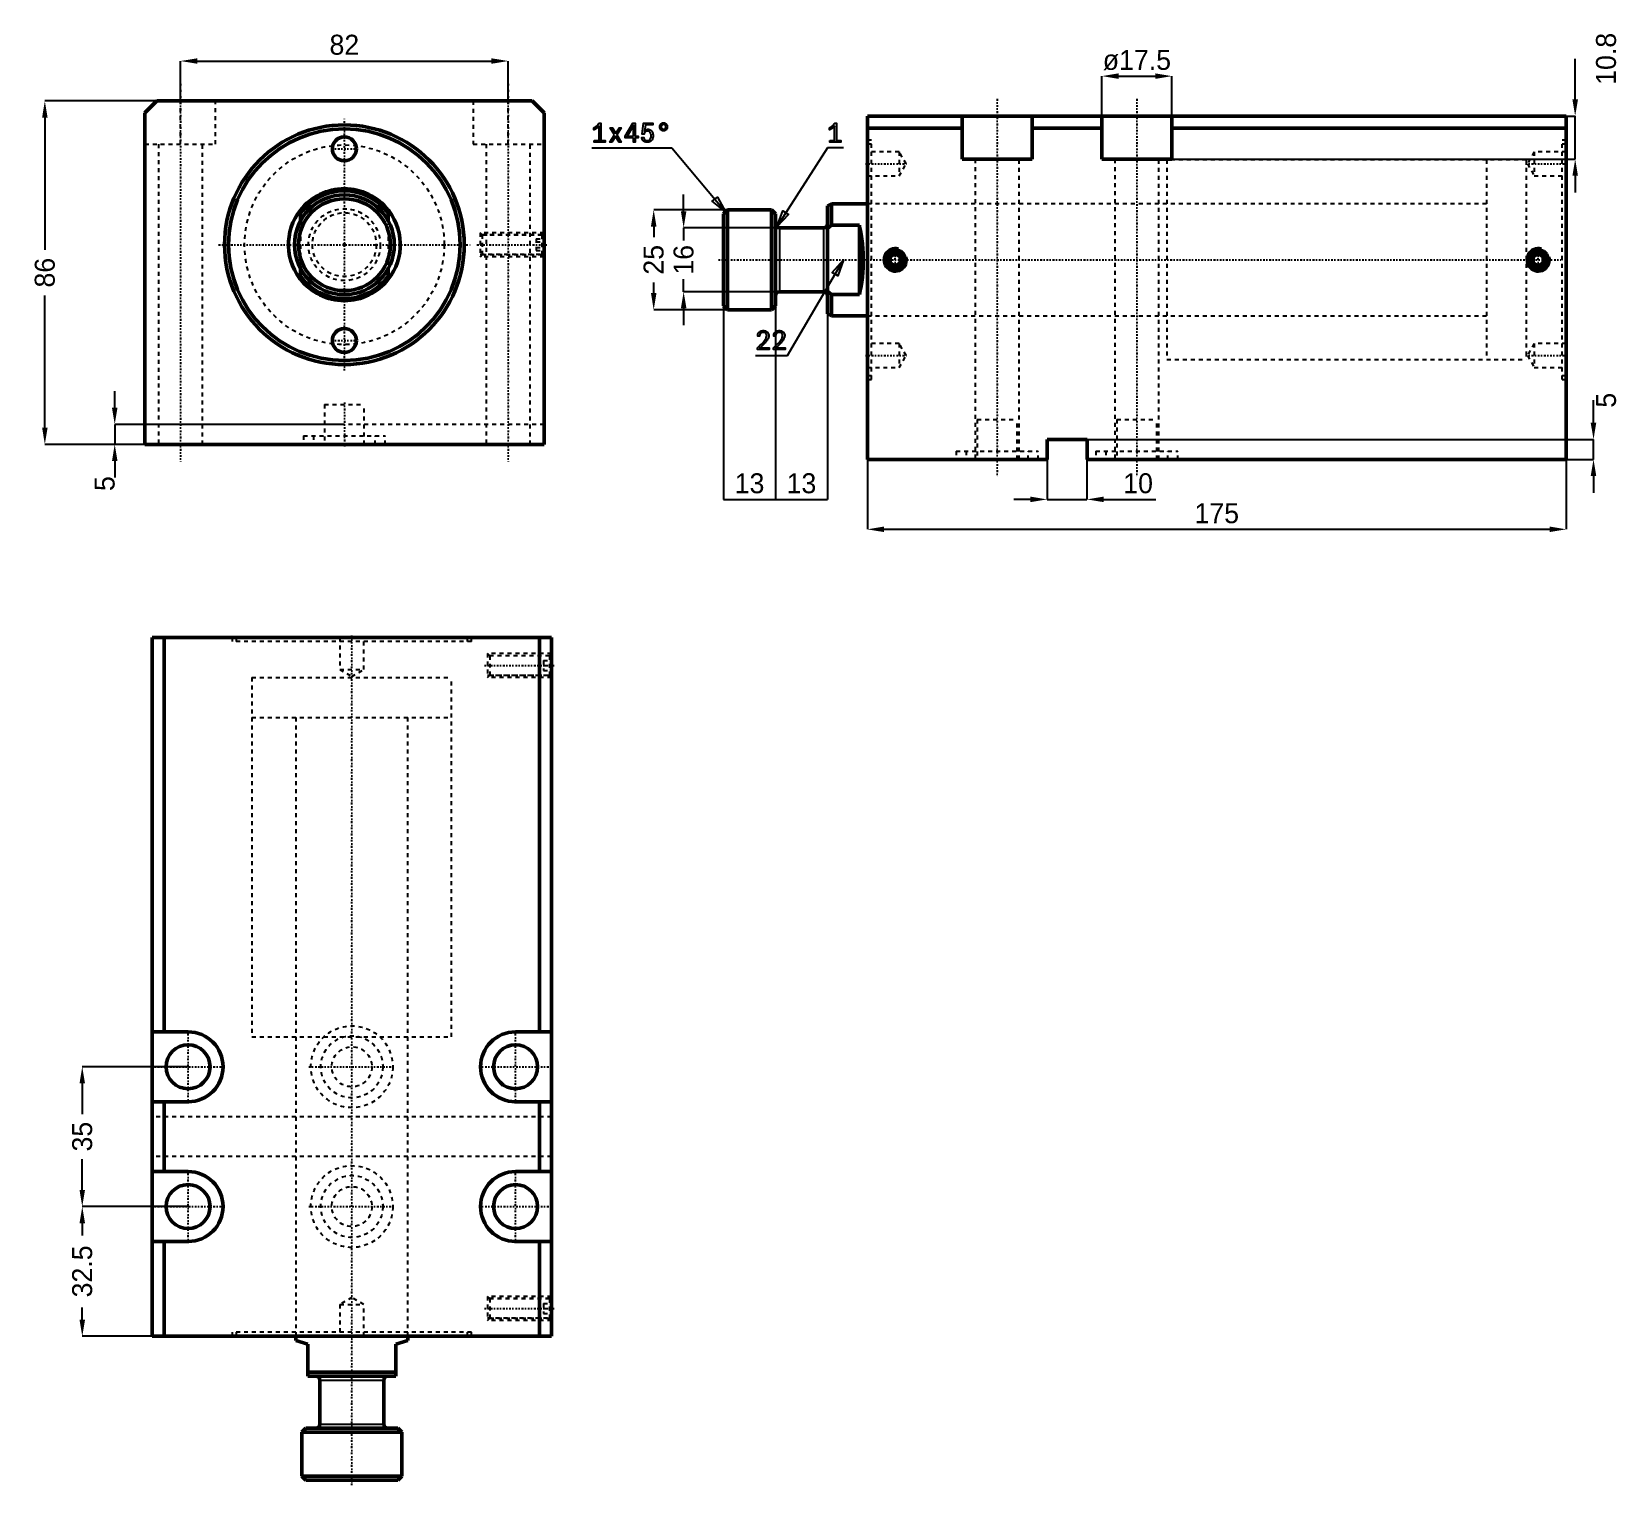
# Model space of a CAD drawing. Header units: millimetres. Extents: x -78 to 319, y -311 to 53.
import ezdxf

# ---------------------------------------------------------------- set-up
doc = ezdxf.new("R2010")
doc.units = ezdxf.units.MM
doc.linetypes.add('Center', pattern=[1.5, 0.45, -0.5, 0.05, -0.5])
doc.linetypes.add('Dashed', pattern=[2, 1, -1])
for name, color, linetype, lineweight in [('2d ConnectionPoints', 7, 'Continuous', 50), ('AM_0', 7, 'Continuous', 50), ('AM_4', 3, 'Continuous', 25), ('AM_5', 3, 'Continuous', 25), ('AM_7', 7, 'Center', 25), ('AM_9', 6, 'Dashed', 25)]:
    doc.layers.add(name, color=color, linetype=linetype, lineweight=lineweight)
doc.dimstyles.new('ISO-25', dxfattribs={"dimtxt": 2.5, "dimasz": 2.5, "dimexe": 1.25, "dimexo": 0.625, "dimtad": 1, "dimtxsty": 'Standard', "dimcen": 2.5, "dimadec": 0, "dimazin": 0, "dimtfac": 1, "dimtmove": 0, "dimatfit": 3, "dimfxl": 0, "dimarcsym": 0})

# ---------------------------------------------------------------- blocks, each defined once
blk = doc.blocks.new('1_JECX_MF_TLA_50_80_0_rod__0_in_JECX_MF_160_TLA_50_80_0__0')
at = {"layer": 'AM_0'}
for p, q in [((-11, 5.94), (-11, 8.66)), ((11, 8.66), (11, 5.94)), ((-11, -8.66), (-11, -5.94)), ((11, -5.94), (11, -8.66))]:
    blk.add_line(p, q, dxfattribs=at)
for points in [[(-11, 8.66), (-11.71, 7.67), (-12.34, 6.62), (-12.87, 5.52), (-13.3, 4.38), (-13.63, 3.2), (-13.86, 2), (-13.98, 0.78), (-13.99, -0.44), (-13.9, -1.65), (-13.7, -2.86), (-13.4, -4.04), (-13, -5.2), (-12.5, -6.31), (-11.9, -7.37), (-11.21, -8.38), (-11, -8.66)], [(11, -8.66), (11.71, -7.67), (12.34, -6.62), (12.87, -5.52), (13.3, -4.38), (13.63, -3.2), (13.86, -2), (13.98, -0.78), (13.99, 0.44), (13.9, 1.65), (13.7, 2.86), (13.4, 4.04), (13, 5.2), (12.5, 6.31), (11.9, 7.37), (11.21, 8.38), (11, 8.66)]]:
    blk.add_lwpolyline(points, dxfattribs=at)
for radius in [12.5, 11.5]:
    blk.add_circle((0, 0), radius, dxfattribs=at)
for radius, start, end in [(14, 38.2132, 141.7868), (13.5, 35.4309, 144.5691), (13.5, 215.4309, 324.5691), (14, 218.2132, 321.7868)]:
    blk.add_arc((0, 0), radius, start, end, dxfattribs=at)
at = {"layer": 'AM_9'}
for p, q in [((-11, 5.94), (-11, -5.94)), ((11, 5.94), (11, -5.94))]:
    blk.add_line(p, q, dxfattribs=at)
for radius in [9, 8]:
    blk.add_circle((0, 0), radius, dxfattribs=at)
blk = doc.blocks.new('2_JECX_MF_EXLA_50_80_0_body__0_in_JECX_MF_160_TLA_50_80_0__0')
at = {"layer": 'AM_0'}
for p, q in [((-47, 36), (-50, 33)), ((47, 36), (-47, 36)), ((50, 33), (47, 36)), ((-50, 33), (-50, -50)), ((50, -50), (50, 33)), ((-50, -50), (50, -50))]:
    blk.add_line(p, q, dxfattribs=at)
for centre, radius in [((0, 0), 30), ((0, 0), 29), ((0, 24), 3), ((0, -24), 3)]:
    blk.add_circle(centre, radius, dxfattribs=at)
at = {"layer": 'AM_5', "linetype": 'Dashed'}
for p, q in [((50, 3), (34, 3)), ((50, -3), (34, -3))]:
    blk.add_line(p, q, dxfattribs=at)
at = {"layer": 'AM_7'}
for p, q in [((-41, 40.3), (-41, -54.3)), ((41, 40.3), (41, -54.3)), ((0, -31.5), (0, 31.5)), ((-3.15, 24), (3.15, 24)), ((-31.5, 0), (31.5, 0)), ((33.2, 0), (50.8, 0)), ((-3.15, -24), (3.15, -24)), ((0, -39.5), (0, -50.5))]:
    blk.add_line(p, q, dxfattribs=at)
at = {"layer": 'AM_9'}
for p, q in [((-41, 25.2), (-41, 36)), ((-32.25, 25.2), (-32.25, 36)), ((32.25, 36), (32.25, 25.2)), ((41, 25.2), (41, 36)), ((-50, 25.2), (-32.25, 25.2)), ((-46.5, 25.2), (-46.5, -50)), ((-35.5, -50), (-35.5, 25.2)), ((32.25, 25.2), (50, 25.2)), ((35.5, 25.2), (35.5, -50)), ((46.5, -50), (46.5, 25.2)), ((34.54, 2.46), (34, 3)), ((34, 3), (34, -3)), ((49.5, 2.4), (34, 2.4)), ((49.46, 2.46), (34.54, 2.46)), ((34.54, 2.46), (34.54, -2.46)), ((48, 1.44), (50, 1.44)), ((48, 1.44), (48, -1.44)), ((48, 0.72), (50, 0.72)), ((50, 3), (49.46, 2.46)), ((49.46, 2.46), (49.46, -2.46)), ((50, 1.9), (49.5, 2.4)), ((49.5, 2.4), (49.5, -2.4)), ((34, -2.4), (49.5, -2.4)), ((34, -3), (34.54, -2.46)), ((34.54, -2.46), (49.46, -2.46)), ((48, -0.72), (50, -0.72)), ((48, -1.44), (50, -1.44)), ((49.46, -2.46), (50, -3)), ((49.5, -2.4), (50, -1.9)), ((-5, -40), (5, -40)), ((-5, -40), (-5, -50)), ((5, -50), (5, -40)), ((50, -45), (-50, -45)), ((-10.25, -47.9), (10.25, -47.9)), ((-10.25, -47.9), (-10.25, -50)), ((-7.75, -47.9), (-7.75, -50)), ((7.75, -50), (7.75, -47.9)), ((10.25, -50), (10.25, -47.9))]:
    blk.add_line(p, q, dxfattribs=at)
blk.add_circle((0, 0), 25, dxfattribs=at)
blk = doc.blocks.new('*D3')
at = {"layer": 'AM_5', "color": 0, "lineweight": -2}
for p, q in [((-41, 36), (-41, 46)), ((-36.83, 46), (36.83, 46)), ((41, 36), (41, 46))]:
    blk.add_line(p, q, dxfattribs=at)
at = {"layer": 'AM_5', "color": 0}
for points in [[(-36.83, 46.69), (-36.83, 45.31), (-41, 46)], [(36.83, 45.31), (36.83, 46.69), (41, 46)]]:
    blk.add_solid(points, dxfattribs=at)
at = {"layer": 'Defpoints', "color": 0}
for p in [(41, 46), (-41, 36), (41, 36)]:
    blk.add_point(p, dxfattribs=at)
at = {"layer": 'AM_5', "color": 0, "insert": (0, 50.05), "char_height": 5, "attachment_point": 5}
blk.add_mtext('82', dxfattribs=at)
blk = doc.blocks.new('*D4')
at = {"layer": 'AM_5', "color": 0, "lineweight": -2}
for p, q in [((-47, 36), (-75, 36)), ((-75, 31.83), (-75, -1.28)), ((-75, -45.83), (-75, -12.72)), ((-50, -50), (-75, -50))]:
    blk.add_line(p, q, dxfattribs=at)
at = {"layer": 'AM_5', "color": 0}
for points in [[(-74.31, 31.83), (-75.69, 31.83), (-75, 36)], [(-75.69, -45.83), (-74.31, -45.83), (-75, -50)]]:
    blk.add_solid(points, dxfattribs=at)
at = {"layer": 'Defpoints', "color": 0}
for p in [(-47, 36), (-75, -50), (-50, -50)]:
    blk.add_point(p, dxfattribs=at)
at = {"layer": 'AM_5', "color": 0, "insert": (-75, -7), "char_height": 5, "attachment_point": 5, "rotation": 90}
blk.add_mtext('86', dxfattribs=at)
blk = doc.blocks.new('*D5')
at = {"layer": 'AM_5', "color": 0, "lineweight": -2}
for p, q in [((-57.5, -40.83), (-57.5, -36.67)), ((0, -45), (-57.5, -45)), ((-57.5, -45), (-57.5, -50)), ((-50, -50), (-57.5, -50)), ((-57.5, -54.17), (-57.5, -58.33))]:
    blk.add_line(p, q, dxfattribs=at)
at = {"layer": 'AM_5', "color": 0}
for points in [[(-58.19, -40.83), (-56.81, -40.83), (-57.5, -45)], [(-56.81, -54.17), (-58.19, -54.17), (-57.5, -50)]]:
    blk.add_solid(points, dxfattribs=at)
at = {"layer": 'Defpoints', "color": 0}
for p in [(0, -45), (-57.5, -50), (-50, -50)]:
    blk.add_point(p, dxfattribs=at)
at = {"layer": 'AM_5', "color": 0, "insert": (-60, -59.83), "char_height": 5, "attachment_point": 5, "rotation": 90}
blk.add_mtext('5', dxfattribs=at)
blk = doc.blocks.new('1_JECX_MF_TLA_50_80_0_rod__0_in_JECX_MF_160_TLA_50_80_0__4')
at = {"layer": 'AM_0'}
for p, q in [((-14, 0), (-14, -1.03)), ((14, -1.03), (14, 0)), ((-11, -2), (-14, -1.03)), ((-11, -10), (-11, -2)), ((14, -1.03), (11, -2)), ((11, -2), (11, -10)), ((-11, -9), (11, -9)), ((-11, -10), (11, -10)), ((-8, -11), (-8, -22)), ((8, -22), (8, -11)), ((-11.5, -23), (-12.5, -24)), ((-11.5, -23), (11.5, -23)), ((12.5, -24), (11.5, -23)), ((-12.5, -24), (-12.5, -35)), ((-12.5, -24), (12.5, -24)), ((12.5, -35), (12.5, -24)), ((-12.5, -35), (12.5, -35)), ((-12.5, -35), (-11.5, -36)), ((11.5, -36), (12.5, -35)), ((-11.5, -36), (11.5, -36))]:
    blk.add_line(p, q, dxfattribs=at)
for centre, start, end in [((-9, -11), 0, 90), ((9, -11), 90, 180), ((-9, -22), 270, 360), ((9, -22), 180, 270)]:
    blk.add_arc(centre, 1, start, end, dxfattribs=at)
at = {"layer": 'AM_4'}
for p, q in [((-8, -11), (8, -11)), ((-8, -22), (8, -22))]:
    blk.add_line(p, q, dxfattribs=at)
at = {"layer": 'AM_7'}
blk.add_line((0, -37.3), (0, 175.49), dxfattribs=at)
at = {"layer": 'AM_9'}
for p, q in [((-25, 165), (25, 165)), ((-25, 165), (-25, 155)), ((25, 155), (25, 165)), ((-25, 155), (25, 155)), ((-14, 155), (-14, 0)), ((14, 0), (14, 155))]:
    blk.add_line(p, q, dxfattribs=at)
blk = doc.blocks.new('2_JECX_MF_EXLA_50_80_0_body__0_in_JECX_MF_160_TLA_50_80_0__4')
at = {"layer": 'AM_0'}
for p, q in [((50, 175), (-50, 175)), ((-50, 175), (-50, 0)), ((-47, 175), (-47, 76.25)), ((47, 175), (47, 76.25)), ((50, 175), (50, 0)), ((-41, 76.25), (-50, 76.25)), ((50, 76.25), (41, 76.25)), ((-50, 58.75), (-41, 58.75)), ((-47, 58.75), (-47, 41.25)), ((41, 58.75), (50, 58.75)), ((47, 58.75), (47, 41.25)), ((-41, 41.25), (-50, 41.25)), ((50, 41.25), (41, 41.25)), ((-50, 23.75), (-41, 23.75)), ((-47, 23.75), (-47, 0)), ((41, 23.75), (50, 23.75)), ((47, 23.75), (47, 0)), ((50, 0), (-50, 0))]:
    blk.add_line(p, q, dxfattribs=at)
for centre in [(-41, 67.5), (41, 67.5), (-41, 32.5), (41, 32.5)]:
    blk.add_circle(centre, 5.5, dxfattribs=at)
for centre, start, end in [((-41, 67.5), 270, 90), ((41, 67.5), 90, 270), ((-41, 32.5), 270, 90), ((41, 32.5), 90, 270)]:
    blk.add_arc(centre, 8.75, start, end, dxfattribs=at)
at = {"layer": 'AM_5', "linetype": 'Dashed'}
for p, q in [((50, 171), (34, 171)), ((50, 165), (34, 165)), ((50, 10), (34, 10)), ((50, 4), (34, 4))]:
    blk.add_line(p, q, dxfattribs=at)
at = {"layer": 'AM_7'}
for p, q in [((33.2, 168), (50.8, 168)), ((-41, 58.3125), (-41, 76.6875)), ((41, 58.3125), (41, 76.6875)), ((-50.1875, 67.5), (-31.8125, 67.5)), ((-10.7625, 67.5), (10.7625, 67.5)), ((31.8125, 67.5), (50.1875, 67.5)), ((-41, 23.3125), (-41, 41.6875)), ((41, 23.3125), (41, 41.6875)), ((-50.1875, 32.5), (-31.8125, 32.5)), ((-10.7625, 32.5), (10.7625, 32.5)), ((31.8125, 32.5), (50.1875, 32.5)), ((33.2, 7), (50.8, 7))]:
    blk.add_line(p, q, dxfattribs=at)
at = {"layer": 'AM_9'}
for p, q in [((-30, 175), (-30, 174)), ((-29, 175), (-29, 174)), ((-3, 175), (-3, 167)), ((3, 167), (3, 175)), ((29, 174), (29, 175)), ((30, 174), (30, 175)), ((30, 174), (-30, 174)), ((34, 171), (34, 165)), ((34.5415, 170.4585), (34, 171)), ((50, 171), (49.4585, 170.4585)), ((-3, 167), (0, 165.2679)), ((-3, 167), (3, 167)), ((0, 165.2679), (3, 167)), ((49.5, 170.4), (34, 170.4)), ((49.4585, 170.4585), (34.5415, 170.4585)), ((34.5415, 170.4585), (34.5415, 165.5415)), ((48, 169.25), (50, 169.25)), ((48, 169.25), (48, 166.75)), ((48, 168), (50, 168)), ((49.4585, 170.4585), (49.4585, 165.5415)), ((49.5, 170.4), (49.5, 165.6)), ((50, 169.9), (49.5, 170.4)), ((-25, 165), (25, 165)), ((-25, 165), (-25, 75)), ((25, 75), (25, 165)), ((34, 165.6), (49.5, 165.6)), ((34, 165), (34.5415, 165.5415)), ((34.5415, 165.5415), (49.4585, 165.5415)), ((48, 166.75), (50, 166.75)), ((49.4585, 165.5415), (50, 165)), ((49.5, 165.6), (50, 166.1)), ((-25, 75), (25, 75)), ((-14, 75), (-14, 0)), ((14, 0), (14, 75)), ((50, 55), (-50, 55)), ((50, 45), (-50, 45)), ((0, 9.7321), (-3, 8)), ((-3, 8), (-3, 0)), ((-3, 8), (3, 8)), ((3, 8), (0, 9.7321)), ((3, 0), (3, 8)), ((34, 10), (34, 4)), ((34.5415, 9.4585), (34, 10)), ((49.5, 9.4), (34, 9.4)), ((49.4585, 9.4585), (34.5415, 9.4585)), ((34.5415, 9.4585), (34.5415, 4.5415)), ((48, 8.25), (50, 8.25)), ((48, 8.25), (48, 5.75)), ((50, 10), (49.4585, 9.4585)), ((49.4585, 9.4585), (49.4585, 4.5415)), ((50, 8.9), (49.5, 9.4)), ((49.5, 9.4), (49.5, 4.6)), ((34, 4.6), (49.5, 4.6)), ((34, 4), (34.5415, 4.5415)), ((34.5415, 4.5415), (49.4585, 4.5415)), ((48, 7), (50, 7)), ((48, 5.75), (50, 5.75)), ((49.4585, 4.5415), (50, 4)), ((49.5, 4.6), (50, 5.1)), ((30, 1), (-30, 1)), ((-30, 1), (-30, 0)), ((-29, 1), (-29, 0)), ((29, 0), (29, 1)), ((30, 0), (30, 1))]:
    blk.add_line(p, q, dxfattribs=at)
for centre, radius in [((0, 67.5), 10.25), ((0, 67.5), 7.75), ((0, 67.5), 5), ((0, 32.5), 10.25), ((0, 32.5), 7.75), ((0, 32.5), 5)]:
    blk.add_circle(centre, radius, dxfattribs=at)
blk = doc.blocks.new('*D11')
at = {"layer": 'AM_5', "color": 0, "lineweight": -2}
for p, q in [((-39.13, -205.88), (-65.63, -205.88)), ((-65.63, -210.05), (-65.63, -217.72)), ((-65.63, -236.72), (-65.63, -229.05)), ((-39.13, -240.88), (-65.63, -240.88))]:
    blk.add_line(p, q, dxfattribs=at)
at = {"layer": 'AM_5', "color": 0}
for points in [[(-66.32, -210.05), (-64.94, -210.05), (-65.63, -205.88)], [(-66.32, -236.72), (-64.94, -236.72), (-65.63, -240.88)]]:
    blk.add_solid(points, dxfattribs=at)
at = {"layer": 'Defpoints', "color": 0}
for p in [(-65.63, -205.88), (-39.13, -205.88), (-39.13, -240.88)]:
    blk.add_point(p, dxfattribs=at)
at = {"layer": 'AM_5', "color": 0, "insert": (-65.63, -223.38), "char_height": 5, "attachment_point": 5, "rotation": 90}
blk.add_mtext('35', dxfattribs=at)
blk = doc.blocks.new('*D12')
at = {"layer": 'AM_5', "color": 0, "lineweight": -2}
for p, q in [((-39.13, -240.88), (-65.63, -240.88)), ((-65.63, -245.05), (-65.63, -248.13)), ((-65.63, -269.22), (-65.63, -266.13)), ((-48.13, -273.38), (-65.63, -273.38))]:
    blk.add_line(p, q, dxfattribs=at)
at = {"layer": 'AM_5', "color": 0}
for points in [[(-66.32, -245.05), (-64.94, -245.05), (-65.63, -240.88)], [(-66.32, -269.22), (-64.94, -269.22), (-65.63, -273.38)]]:
    blk.add_solid(points, dxfattribs=at)
at = {"layer": 'Defpoints', "color": 0}
for p in [(-39.13, -240.88), (-65.63, -273.38), (-48.13, -273.38)]:
    blk.add_point(p, dxfattribs=at)
at = {"layer": 'AM_5', "color": 0, "insert": (-65.63, -257.13), "char_height": 5, "attachment_point": 5, "rotation": 90}
blk.add_mtext('32.5', dxfattribs=at)
blk = doc.blocks.new('1_JECX_MF_TLA_50_80_0_rod__0_in_JECX_MF_160_TLA_50_80_0__2')
at = {"layer": 'AM_0'}
for p, q in [((-35, 12.5), (-36, 11.5)), ((-24, 12.5), (-35, 12.5)), ((-35, 12.5), (-35, -12.5)), ((-23, 11.5), (-24, 12.5)), ((-24, 12.5), (-24, -12.5)), ((-9, 14), (-10, 13.5)), ((-10, 13.5), (-10, -13.5)), ((0, 14), (-9, 14)), ((-9, 14), (-9, 8.66)), ((-36, 11.5), (-36, -11.5)), ((-23, 11.5), (-23, -11.5)), ((-11, 8), (-22, 8)), ((-9, 8.66), (-10, 7.83)), ((-2, 8.66), (-9, 8.66)), ((-2, 8.66), (-2, -8.66)), ((-36, -11.5), (-35, -12.5)), ((-24, -12.5), (-23, -11.5)), ((-22, -8), (-11, -8)), ((-9, -8.66), (-2, -8.66)), ((-9, -8.66), (-9, -14)), ((-35, -12.5), (-24, -12.5)), ((-10, -13.5), (-9, -14)), ((-9, -14), (0, -14))]:
    blk.add_line(p, q, dxfattribs=at)
for points in [[(-2, -8.66), (-1.77, -7.67), (-1.57, -6.62), (-1.39, -5.52), (-1.25, -4.38), (-1.15, -3.2), (-1.07, -2), (-1.03, -0.78), (-1.03, 0.44), (-1.06, 1.65), (-1.12, 2.86), (-1.22, 4.04), (-1.35, 5.2), (-1.51, 6.31), (-1.71, 7.37), (-1.93, 8.38), (-2, 8.66)], [(-10, -7.83), (-9.96, -7.86), (-9, -8.66)]]:
    blk.add_lwpolyline(points, dxfattribs=at)
for centre, start, end in [((-22, 9), 180, 270), ((-11, 9), 270, 0), ((-22, -9), 90, 180), ((-11, -9), 360, 90)]:
    blk.add_arc(centre, 1, start, end, dxfattribs=at)
at = {"layer": 'AM_4'}
for p, q in [((-22, 8), (-22, -8)), ((-11, 8), (-11, -8))]:
    blk.add_line(p, q, dxfattribs=at)
at = {"layer": 'AM_7'}
blk.add_line((-37.3, 0), (173.75, 0), dxfattribs=at)
at = {"layer": 'AM_9'}
for p, q in [((165, 25), (155, 25)), ((155, 25), (155, -25)), ((165, 25), (165, -25)), ((155, 14), (0, 14)), ((0, -14), (155, -14)), ((155, -25), (165, -25))]:
    blk.add_line(p, q, dxfattribs=at)
blk = doc.blocks.new('2_JECX_MF_EXLA_50_80_0_body__0_in_JECX_MF_160_TLA_50_80_0__2')
at = {"layer": 'AM_0'}
for p, q in [((0, -50), (0, 36)), ((175, 36), (0, 36)), ((23.75, 36), (23.75, 25.2)), ((41.25, 25.2), (41.25, 36)), ((58.75, 36), (58.75, 25.2)), ((76.25, 25.2), (76.25, 36)), ((175, -50), (175, 36)), ((23.75, 33), (0, 33)), ((58.75, 33), (41.25, 33)), ((175, 33), (76.25, 33)), ((23.75, 25.2), (41.25, 25.2)), ((58.75, 25.2), (76.25, 25.2)), ((7, 1.44), (5.75, 0.72)), ((5.75, 0.72), (5.75, -0.72)), ((8.25, 0.72), (7, 1.44)), ((8.25, -0.72), (8.25, 0.72)), ((168, 1.44), (166.75, 0.72)), ((166.75, 0.72), (166.75, -0.72)), ((169.25, 0.72), (168, 1.44)), ((169.25, -0.72), (169.25, 0.72)), ((5.75, -0.72), (7, -1.44)), ((7, -1.44), (8.25, -0.72)), ((166.75, -0.72), (168, -1.44)), ((168, -1.44), (169.25, -0.72)), ((45, -45), (45, -50)), ((55, -45), (45, -45)), ((55, -50), (55, -45)), ((45, -50), (0, -50)), ((175, -50), (55, -50))]:
    blk.add_line(p, q, dxfattribs=at)
for centre, radius in [((7, 0), 2.46), ((7, 0), 2.4), ((7, 0), 1.9), ((168, 0), 2.46), ((168, 0), 2.4), ((168, 0), 1.9)]:
    blk.add_circle(centre, radius, dxfattribs=at)
at = {"layer": 'AM_5'}
for centre in [(7, 0), (168, 0)]:
    blk.add_arc(centre, 3, 75, 15, dxfattribs=at)
at = {"layer": 'AM_7'}
for p, q in [((32.5, 40.3), (32.5, -54.3)), ((67.5, 40.3), (67.5, -54.3)), ((-0.49, 24), (10.22, 24)), ((164.78, 24), (175.49, 24)), ((7, -3.15), (7, 3.15)), ((168, -3.15), (168, 3.15)), ((175.05, 0), (173.95, 0)), ((-0.49, -24), (10.22, -24)), ((164.78, -24), (175.49, -24))]:
    blk.add_line(p, q, dxfattribs=at)
at = {"layer": 'AM_9'}
for p, q in [((1, 30), (0, 30)), ((1, 29), (0, 29)), ((1, -30), (1, 30)), ((174, -30), (174, 30)), ((175, 30), (174, 30)), ((175, 29), (174, 29)), ((8, 27), (0, 27)), ((9.73, 24), (8, 27)), ((8, 27), (8, 21)), ((8, 21), (9.73, 24)), ((27, 25.2), (27, -50)), ((38, -50), (38, 25.2)), ((62, 25.2), (62, -50)), ((73, -50), (73, 25.2)), ((165, 25), (75, 25)), ((75, 25), (75, -25)), ((165, 25), (165, -25)), ((167, 27), (165.27, 24)), ((165.27, 24), (167, 21)), ((175, 27), (167, 27)), ((167, 27), (167, 21)), ((0, 21), (8, 21)), ((167, 21), (175, 21)), ((75, 14), (0, 14)), ((0, -14), (75, -14)), ((8, -21), (0, -21)), ((9.73, -24), (8, -21)), ((8, -21), (8, -27)), ((167, -21), (165.27, -24)), ((175, -21), (167, -21)), ((167, -21), (167, -27)), ((0, -27), (8, -27)), ((8, -27), (9.73, -24)), ((75, -25), (165, -25)), ((165.27, -24), (167, -27)), ((167, -27), (175, -27)), ((0, -29), (1, -29)), ((0, -30), (1, -30)), ((174, -29), (175, -29)), ((174, -30), (175, -30)), ((27.5, -40), (37.5, -40)), ((27.5, -40), (27.5, -50)), ((37.5, -50), (37.5, -40)), ((62.5, -40), (72.5, -40)), ((62.5, -40), (62.5, -50)), ((72.5, -50), (72.5, -40)), ((22.25, -47.9), (42.75, -47.9)), ((22.25, -47.9), (22.25, -50)), ((24.75, -47.9), (24.75, -50)), ((40.25, -50), (40.25, -47.9)), ((42.75, -50), (42.75, -47.9)), ((57.25, -47.9), (77.75, -47.9)), ((57.25, -47.9), (57.25, -50)), ((59.75, -47.9), (59.75, -50)), ((75.25, -50), (75.25, -47.9)), ((77.75, -50), (77.75, -47.9))]:
    blk.add_line(p, q, dxfattribs=at)
blk = doc.blocks.new('*D25')
at = {"layer": 'AM_5', "color": 0, "lineweight": -2}
for p, q in [((189.71, 32.22), (189.71, 42.22)), ((193.88, 42.22), (203.05, 42.22)), ((207.21, 32.22), (207.21, 42.22))]:
    blk.add_line(p, q, dxfattribs=at)
at = {"layer": 'AM_5', "color": 0}
for points in [[(193.88, 42.91), (193.88, 41.53), (189.71, 42.22)], [(203.05, 42.91), (203.05, 41.53), (207.21, 42.22)]]:
    blk.add_solid(points, dxfattribs=at)
at = {"layer": 'Defpoints', "color": 0}
for p in [(207.21, 42.22), (189.71, 32.22), (207.21, 32.22)]:
    blk.add_point(p, dxfattribs=at)
at = {"layer": 'AM_5', "color": 0, "insert": (198.46, 46.22), "char_height": 5, "attachment_point": 5}
blk.add_mtext('ø17.5', dxfattribs=at)
blk = doc.blocks.new('*D26')
at = {"layer": 'AM_5', "color": 0, "lineweight": -2}
for p, q in [((308.21, 36.39), (308.21, 46.55)), ((207.21, 32.22), (308.21, 32.22)), ((308.21, 21.42), (308.21, 32.22)), ((207.21, 21.42), (308.21, 21.42)), ((308.21, 17.25), (308.21, 13.09))]:
    blk.add_line(p, q, dxfattribs=at)
at = {"layer": 'AM_5', "color": 0}
for points in [[(307.52, 36.39), (308.91, 36.39), (308.21, 32.22)], [(307.52, 17.25), (308.91, 17.25), (308.21, 21.42)]]:
    blk.add_solid(points, dxfattribs=at)
at = {"layer": 'Defpoints', "color": 0}
for p in [(207.21, 32.22), (308.21, 32.22), (207.21, 21.42)]:
    blk.add_point(p, dxfattribs=at)
at = {"layer": 'AM_5', "color": 0, "insert": (315.96, 46.55), "char_height": 5, "attachment_point": 5, "rotation": 90}
blk.add_mtext('10.8', dxfattribs=at)
blk = doc.blocks.new('*D27')
at = {"layer": 'AM_5', "color": 0, "lineweight": -2}
for p, q in [((130.96, -53.78), (130.96, -71.28)), ((305.96, -53.78), (305.96, -71.28)), ((135.13, -71.28), (301.8, -71.28))]:
    blk.add_line(p, q, dxfattribs=at)
at = {"layer": 'AM_5', "color": 0}
for points in [[(135.13, -70.59), (135.13, -71.97), (130.96, -71.28)], [(301.8, -70.59), (301.8, -71.97), (305.96, -71.28)]]:
    blk.add_solid(points, dxfattribs=at)
at = {"layer": 'Defpoints', "color": 0}
for p in [(130.96, -53.78), (305.96, -53.78), (305.96, -71.28)]:
    blk.add_point(p, dxfattribs=at)
at = {"layer": 'AM_5', "color": 0, "insert": (218.46, -67.28), "char_height": 5, "attachment_point": 5}
blk.add_mtext('175', dxfattribs=at)
blk = doc.blocks.new('*D28')
at = {"layer": 'AM_5', "color": 0, "lineweight": -2}
for p, q in [((107.96, -15.28), (107.96, -63.78)), ((120.96, -12.78), (120.96, -63.78)), ((107.96, -63.78), (120.96, -63.78))]:
    blk.add_line(p, q, dxfattribs=at)
at = {"layer": 'Defpoints', "color": 0}
for p in [(107.96, -15.28), (120.96, -12.78), (120.96, -63.78)]:
    blk.add_point(p, dxfattribs=at)
at = {"layer": 'AM_5', "color": 0, "insert": (114.46, -59.78), "char_height": 5, "attachment_point": 5}
blk.add_mtext('13', dxfattribs=at)
blk = doc.blocks.new('*D29')
at = {"layer": 'AM_5', "color": 0, "lineweight": -2}
for p, q in [((94.96, -15.28), (94.96, -63.78)), ((107.96, -15.28), (107.96, -63.78)), ((94.96, -63.78), (107.96, -63.78))]:
    blk.add_line(p, q, dxfattribs=at)
at = {"layer": 'Defpoints', "color": 0}
for p in [(94.96, -15.28), (107.96, -15.28), (107.96, -63.78)]:
    blk.add_point(p, dxfattribs=at)
at = {"layer": 'AM_5', "color": 0, "insert": (101.46, -59.78), "char_height": 5, "attachment_point": 5}
blk.add_mtext('13', dxfattribs=at)
blk = doc.blocks.new('*D30')
at = {"layer": 'AM_5', "color": 0, "lineweight": -2}
for p, q in [((95.96, 8.72), (77.46, 8.72)), ((77.46, 4.55), (77.46, 1.89)), ((77.46, -12.11), (77.46, -9.45)), ((95.96, -16.28), (77.46, -16.28))]:
    blk.add_line(p, q, dxfattribs=at)
at = {"layer": 'AM_5', "color": 0}
for points in [[(76.77, 4.55), (78.16, 4.55), (77.46, 8.72)], [(76.77, -12.11), (78.16, -12.11), (77.46, -16.28)]]:
    blk.add_solid(points, dxfattribs=at)
at = {"layer": 'Defpoints', "color": 0}
for p in [(77.46, 8.72), (95.96, 8.72), (95.96, -16.28)]:
    blk.add_point(p, dxfattribs=at)
at = {"layer": 'AM_5', "color": 0, "insert": (77.46, -3.78), "char_height": 5, "attachment_point": 5, "rotation": 90}
blk.add_mtext('25', dxfattribs=at)
blk = doc.blocks.new('*D31')
at = {"layer": 'AM_5', "color": 0, "lineweight": -2}
for p, q in [((84.96, 8.39), (84.96, 12.55)), ((108.96, 4.22), (84.96, 4.22)), ((84.96, 4.22), (84.96, 1.05)), ((84.96, -11.78), (84.96, -8.61)), ((108.96, -11.78), (84.96, -11.78)), ((84.96, -15.95), (84.96, -20.11))]:
    blk.add_line(p, q, dxfattribs=at)
at = {"layer": 'AM_5', "color": 0}
for points in [[(84.27, 8.39), (85.66, 8.39), (84.96, 4.22)], [(84.27, -15.95), (85.66, -15.95), (84.96, -11.78)]]:
    blk.add_solid(points, dxfattribs=at)
at = {"layer": 'Defpoints', "color": 0}
for p in [(84.96, 4.22), (108.96, 4.22), (108.96, -11.78)]:
    blk.add_point(p, dxfattribs=at)
at = {"layer": 'AM_5', "color": 0, "insert": (84.96, -3.78), "char_height": 5, "attachment_point": 5, "rotation": 90}
blk.add_mtext('16', dxfattribs=at)
blk = doc.blocks.new('*D32')
at = {"layer": 'AM_5', "color": 0, "lineweight": -2}
for p, q in [((175.96, -48.78), (175.96, -63.78)), ((185.96, -53.78), (185.96, -63.78)), ((171.8, -63.78), (167.63, -63.78)), ((175.96, -63.78), (185.96, -63.78)), ((190.13, -63.78), (203.18, -63.78))]:
    blk.add_line(p, q, dxfattribs=at)
at = {"layer": 'AM_5', "color": 0}
for points in [[(171.8, -63.09), (171.8, -64.47), (175.96, -63.78)], [(190.13, -63.09), (190.13, -64.47), (185.96, -63.78)]]:
    blk.add_solid(points, dxfattribs=at)
at = {"layer": 'Defpoints', "color": 0}
for p in [(175.96, -48.78), (185.96, -53.78), (185.96, -63.78)]:
    blk.add_point(p, dxfattribs=at)
at = {"layer": 'AM_5', "color": 0, "insert": (198.76, -59.78), "char_height": 5, "attachment_point": 5}
blk.add_mtext('10', dxfattribs=at)
blk = doc.blocks.new('*D33')
at = {"layer": 'AM_5', "color": 0, "lineweight": -2}
for p, q in [((312.8, -44.61), (312.8, -38.95)), ((175.96, -48.78), (312.8, -48.78)), ((312.8, -53.78), (312.8, -48.78)), ((185.96, -53.78), (312.8, -53.78)), ((312.8, -57.95), (312.8, -62.11))]:
    blk.add_line(p, q, dxfattribs=at)
at = {"layer": 'AM_5', "color": 0}
for points in [[(312.1, -44.61), (313.49, -44.61), (312.8, -48.78)], [(312.1, -57.95), (313.49, -57.95), (312.8, -53.78)]]:
    blk.add_solid(points, dxfattribs=at)
at = {"layer": 'Defpoints', "color": 0}
for p in [(175.96, -48.78), (185.96, -53.78), (312.8, -53.78)]:
    blk.add_point(p, dxfattribs=at)
at = {"layer": 'AM_5', "color": 0, "insert": (315.96, -38.95), "char_height": 5, "attachment_point": 5, "rotation": 90}
blk.add_mtext('5', dxfattribs=at)

msp = doc.modelspace()

# ---------------------------------------------------------------- linework, layer by layer
at = {"layer": '2d ConnectionPoints'}
for p in [(0, 0), (130.965, -3.78), (1.87, -273.384)]:
    msp.add_point(p, dxfattribs=at)
at = {"layer": 'AM_5'}
for p, q in [((61.965, 24.22), (81.965, 24.22)), ((81.965, 24.22), (95.465, 8.22)), ((120.965, 24.22), (108.258, 4.513)), ((124.965, 24.22), (120.965, 24.22)), ((110.965, -27.78), (124.965, -3.78)), ((102.965, -27.78), (110.965, -27.78))]:
    msp.add_line(p, q, dxfattribs=at)
for points in [[(62.572, 26.136), (63.768, 26.136), (63.768, 29.653), (63.768, 29.653), (63.704, 29.588), (63.595, 29.487), (63.595, 29.487), (63.472, 29.381), (63.382, 29.308), (63.382, 29.308), (63.288, 29.236), (63.146, 29.133), (63.146, 29.133), (63.003, 29.037), (62.907, 28.977), (62.907, 28.977), (62.814, 28.922), (62.684, 28.856), (62.684, 28.856), (62.566, 28.809), (62.494, 28.788), (62.494, 29.282), (62.494, 29.282), (62.583, 29.324), (62.723, 29.405), (62.723, 29.405), (62.871, 29.505), (62.974, 29.583), (62.974, 29.583), (63.077, 29.667), (63.228, 29.796), (63.228, 29.796), (63.373, 29.931), (63.466, 30.023), (63.466, 30.023), (63.555, 30.114), (63.673, 30.243), (63.673, 30.243), (63.775, 30.36), (63.833, 30.433), (64.249, 30.433), (64.249, 26.136), (65.335, 26.136), (65.335, 25.72), (62.572, 25.72), (62.572, 26.136)], [(67.635, 27.504), (66.537, 29.295), (67.105, 29.295), (67.924, 27.94), (68.786, 29.295), (69.302, 29.295), (68.217, 27.547), (69.354, 25.72), (68.779, 25.72), (67.915, 27.124), (67.001, 25.72), (66.475, 25.72), (67.635, 27.504)], [(72.389, 26.76), (70.283, 26.76), (70.283, 27.183), (72.201, 30.433), (72.844, 30.433), (72.844, 27.199), (73.546, 27.199), (73.546, 26.76), (72.844, 26.76), (72.844, 25.72), (72.389, 25.72), (72.389, 26.76)], [(72.396, 27.199), (72.396, 29.887), (70.842, 27.199), (72.396, 27.199)], [(75.846, 25.662), (75.846, 25.662), (75.7, 25.667), (75.491, 25.693), (75.491, 25.693), (75.294, 25.742), (75.17, 25.787), (75.17, 25.787), (75.054, 25.842), (74.899, 25.947), (74.899, 25.947), (74.765, 26.075), (74.688, 26.175), (74.688, 26.175), (74.623, 26.286), (74.553, 26.473), (74.553, 26.473), (74.515, 26.684), (74.507, 26.838), (75.014, 26.838), (75.014, 26.838), (75.024, 26.692), (75.073, 26.502), (75.073, 26.502), (75.165, 26.345), (75.25, 26.26), (75.25, 26.26), (75.35, 26.19), (75.522, 26.113), (75.522, 26.113), (75.72, 26.073), (75.866, 26.065), (75.866, 26.065), (75.991, 26.072), (76.163, 26.108), (76.163, 26.108), (76.315, 26.175), (76.405, 26.237), (76.405, 26.237), (76.487, 26.31), (76.591, 26.436), (76.591, 26.436), (76.676, 26.581), (76.721, 26.689), (76.721, 26.689), (76.757, 26.803), (76.796, 26.981), (76.796, 26.981), (76.817, 27.169), (76.821, 27.3), (76.821, 27.3), (76.818, 27.419), (76.797, 27.593), (76.797, 27.593), (76.759, 27.759), (76.724, 27.867), (76.724, 27.867), (76.681, 27.969), (76.601, 28.106), (76.601, 28.106), (76.503, 28.225), (76.428, 28.294), (76.428, 28.294), (76.345, 28.353), (76.206, 28.416), (76.206, 28.416), (76.051, 28.45), (75.937, 28.457), (75.937, 28.457), (75.817, 28.449), (75.647, 28.407), (75.647, 28.407), (75.489, 28.33), (75.391, 28.258), (75.391, 28.258), (75.303, 28.173), (75.193, 28.024), (75.193, 28.024), (75.112, 27.848), (75.073, 27.716), (74.579, 27.716), (74.917, 30.446), (77.211, 30.446), (77.211, 30.023), (75.378, 30.023), (75.17, 28.46), (75.17, 28.46), (75.239, 28.544), (75.347, 28.654), (75.347, 28.654), (75.46, 28.744), (75.538, 28.793), (75.538, 28.793), (75.62, 28.833), (75.753, 28.877), (75.753, 28.877), (75.899, 28.901), (76.002, 28.905), (76.002, 28.905), (76.162, 28.897), (76.384, 28.852), (76.384, 28.852), (76.587, 28.768), (76.711, 28.691), (76.711, 28.691), (76.825, 28.599), (76.974, 28.438), (76.974, 28.438), (77.098, 28.249), (77.166, 28.107), (77.166, 28.107), (77.222, 27.956), (77.283, 27.718), (77.283, 27.718), (77.316, 27.464), (77.322, 27.287), (77.322, 27.287), (77.315, 27.1), (77.276, 26.836), (77.276, 26.836), (77.203, 26.592), (77.137, 26.44), (77.137, 26.44), (77.057, 26.299), (76.914, 26.112), (76.914, 26.112), (76.745, 25.955), (76.617, 25.866), (76.617, 25.866), (76.479, 25.793), (76.257, 25.713), (76.257, 25.713), (76.017, 25.67), (75.846, 25.662)], [(79.921, 28.515), (79.921, 28.515), (79.819, 28.521), (79.671, 28.549), (79.671, 28.549), (79.53, 28.602), (79.44, 28.65), (79.44, 28.65), (79.355, 28.708), (79.242, 28.809), (79.242, 28.809), (79.145, 28.927), (79.089, 29.016), (79.089, 29.016), (79.042, 29.11), (78.992, 29.256), (78.992, 29.256), (78.964, 29.41), (78.959, 29.516), (78.959, 29.516), (78.964, 29.623), (78.992, 29.776), (78.992, 29.776), (79.042, 29.923), (79.089, 30.017), (79.089, 30.017), (79.145, 30.105), (79.242, 30.224), (79.242, 30.224), (79.355, 30.325), (79.44, 30.382), (79.44, 30.382), (79.53, 30.431), (79.671, 30.484), (79.671, 30.484), (79.819, 30.512), (79.921, 30.517), (79.921, 30.517), (80.024, 30.512), (80.171, 30.484), (80.171, 30.484), (80.311, 30.431), (80.401, 30.382), (80.401, 30.382), (80.485, 30.325), (80.597, 30.224), (80.597, 30.224), (80.693, 30.106), (80.748, 30.018), (80.748, 30.018), (80.795, 29.925), (80.845, 29.778), (80.845, 29.778), (80.872, 29.624), (80.877, 29.516), (80.877, 29.516), (80.872, 29.409), (80.845, 29.254), (80.845, 29.254), (80.795, 29.108), (80.748, 29.014), (80.748, 29.014), (80.693, 28.926), (80.597, 28.809), (80.597, 28.809), (80.485, 28.708), (80.401, 28.65), (80.401, 28.65), (80.311, 28.602), (80.171, 28.549), (80.171, 28.549), (80.024, 28.521), (79.921, 28.515)], [(79.921, 28.912), (79.921, 28.912), (79.983, 28.915), (80.071, 28.932), (80.071, 28.932), (80.156, 28.964), (80.21, 28.993), (80.21, 28.993), (80.262, 29.028), (80.33, 29.089), (80.33, 29.089), (80.388, 29.16), (80.422, 29.214), (80.422, 29.214), (80.45, 29.271), (80.48, 29.359), (80.48, 29.359), (80.497, 29.452), (80.5, 29.516), (80.5, 29.516), (80.497, 29.58), (80.48, 29.673), (80.48, 29.673), (80.45, 29.762), (80.422, 29.818), (80.422, 29.818), (80.388, 29.872), (80.33, 29.944), (80.33, 29.944), (80.262, 30.005), (80.21, 30.039), (80.21, 30.039), (80.156, 30.069), (80.071, 30.1), (80.071, 30.1), (79.983, 30.117), (79.921, 30.121), (79.921, 30.121), (79.86, 30.117), (79.77, 30.1), (79.77, 30.1), (79.685, 30.069), (79.63, 30.039), (79.63, 30.039), (79.579, 30.005), (79.509, 29.944), (79.509, 29.944), (79.45, 29.872), (79.416, 29.818), (79.416, 29.818), (79.387, 29.762), (79.356, 29.673), (79.356, 29.673), (79.339, 29.58), (79.336, 29.516), (79.336, 29.516), (79.339, 29.452), (79.356, 29.359), (79.356, 29.359), (79.387, 29.271), (79.416, 29.214), (79.416, 29.214), (79.45, 29.16), (79.509, 29.089), (79.509, 29.089), (79.579, 29.028), (79.63, 28.993), (79.63, 28.993), (79.685, 28.964), (79.77, 28.932), (79.77, 28.932), (79.86, 28.915), (79.921, 28.912)], [(121.572, 26.136), (122.768, 26.136), (122.768, 29.653), (122.768, 29.653), (122.704, 29.588), (122.595, 29.487), (122.595, 29.487), (122.472, 29.381), (122.382, 29.308), (122.382, 29.308), (122.288, 29.236), (122.146, 29.133), (122.146, 29.133), (122.003, 29.037), (121.907, 28.977), (121.907, 28.977), (121.814, 28.922), (121.684, 28.856), (121.684, 28.856), (121.566, 28.809), (121.494, 28.788), (121.494, 29.282), (121.494, 29.282), (121.583, 29.324), (121.723, 29.405), (121.723, 29.405), (121.871, 29.505), (121.974, 29.583), (121.974, 29.583), (122.077, 29.667), (122.228, 29.796), (122.228, 29.796), (122.373, 29.931), (122.466, 30.023), (122.466, 30.023), (122.555, 30.114), (122.673, 30.243), (122.673, 30.243), (122.775, 30.36), (122.833, 30.433), (123.249, 30.433), (123.249, 26.136), (124.335, 26.136), (124.335, 25.72), (121.572, 25.72), (121.572, 26.136)], [(95.465, 8.22), (92.141, 10.867), (93.415, 11.942), (95.465, 8.22)], [(108.258, 4.513), (109.815, 8.467), (111.216, 7.563), (108.258, 4.513)], [(124.965, -3.78), (123.585, -7.799), (122.145, -6.959), (124.965, -3.78)], [(103.611, -25.669), (103.611, -25.669), (103.826, -25.473), (104.131, -25.187), (104.131, -25.187), (104.416, -24.911), (104.596, -24.731), (104.596, -24.731), (104.769, -24.55), (105.015, -24.266), (105.015, -24.266), (105.248, -23.966), (105.396, -23.758), (105.396, -23.758), (105.526, -23.55), (105.666, -23.254), (105.666, -23.254), (105.742, -22.977), (105.756, -22.802), (105.756, -22.802), (105.752, -22.704), (105.729, -22.566), (105.729, -22.566), (105.686, -22.437), (105.646, -22.357), (105.646, -22.357), (105.598, -22.283), (105.515, -22.184), (105.515, -22.184), (105.416, -22.101), (105.342, -22.055), (105.342, -22.055), (105.263, -22.016), (105.137, -21.974), (105.137, -21.974), (105.002, -21.952), (104.908, -21.948), (104.908, -21.948), (104.804, -21.952), (104.656, -21.975), (104.656, -21.975), (104.519, -22.018), (104.434, -22.058), (104.434, -22.058), (104.354, -22.106), (104.248, -22.193), (104.248, -22.193), (104.159, -22.298), (104.109, -22.378), (104.109, -22.378), (104.067, -22.465), (104.021, -22.607), (104.021, -22.607), (103.996, -22.762), (103.992, -22.874), (103.504, -22.874), (103.504, -22.874), (103.512, -22.707), (103.551, -22.475), (103.551, -22.475), (103.625, -22.264), (103.693, -22.136), (103.693, -22.136), (103.773, -22.019), (103.914, -21.865), (103.914, -21.865), (104.079, -21.738), (104.201, -21.668), (104.201, -21.668), (104.332, -21.611), (104.538, -21.549), (104.538, -21.549), (104.756, -21.515), (104.908, -21.509), (104.908, -21.509), (105.051, -21.515), (105.257, -21.546), (105.257, -21.546), (105.454, -21.604), (105.581, -21.658), (105.581, -21.658), (105.701, -21.724), (105.862, -21.843), (105.862, -21.843), (106, -21.987), (106.08, -22.097), (106.08, -22.097), (106.147, -22.217), (106.22, -22.412), (106.22, -22.412), (106.259, -22.626), (106.267, -22.78), (106.267, -22.78), (106.256, -22.953), (106.198, -23.219), (106.198, -23.219), (106.09, -23.493), (105.99, -23.68), (105.99, -23.68), (105.876, -23.866), (105.691, -24.134), (105.691, -24.134), (105.489, -24.391), (105.345, -24.556), (105.345, -24.556), (105.19, -24.723), (104.931, -24.994), (104.931, -24.994), (104.638, -25.289), (104.424, -25.5), (104.079, -25.838), (106.406, -25.841), (106.406, -26.28), (103.439, -26.28), (103.439, -25.825), (103.611, -25.669)], [(107.611, -25.669), (107.611, -25.669), (107.826, -25.473), (108.131, -25.187), (108.131, -25.187), (108.416, -24.911), (108.596, -24.731), (108.596, -24.731), (108.769, -24.55), (109.015, -24.266), (109.015, -24.266), (109.248, -23.966), (109.396, -23.758), (109.396, -23.758), (109.526, -23.55), (109.666, -23.254), (109.666, -23.254), (109.742, -22.977), (109.756, -22.802), (109.756, -22.802), (109.752, -22.704), (109.729, -22.566), (109.729, -22.566), (109.686, -22.437), (109.646, -22.357), (109.646, -22.357), (109.598, -22.283), (109.515, -22.184), (109.515, -22.184), (109.416, -22.101), (109.342, -22.055), (109.342, -22.055), (109.263, -22.016), (109.137, -21.974), (109.137, -21.974), (109.002, -21.952), (108.908, -21.948), (108.908, -21.948), (108.804, -21.952), (108.656, -21.975), (108.656, -21.975), (108.519, -22.018), (108.434, -22.058), (108.434, -22.058), (108.354, -22.106), (108.248, -22.193), (108.248, -22.193), (108.159, -22.298), (108.109, -22.378), (108.109, -22.378), (108.067, -22.465), (108.021, -22.607), (108.021, -22.607), (107.996, -22.762), (107.992, -22.874), (107.504, -22.874), (107.504, -22.874), (107.512, -22.707), (107.551, -22.475), (107.551, -22.475), (107.625, -22.264), (107.693, -22.136), (107.693, -22.136), (107.773, -22.019), (107.914, -21.865), (107.914, -21.865), (108.079, -21.738), (108.201, -21.668), (108.201, -21.668), (108.332, -21.611), (108.538, -21.549), (108.538, -21.549), (108.756, -21.515), (108.908, -21.509), (108.908, -21.509), (109.051, -21.515), (109.257, -21.546), (109.257, -21.546), (109.454, -21.604), (109.581, -21.658), (109.581, -21.658), (109.701, -21.724), (109.862, -21.843), (109.862, -21.843), (110, -21.987), (110.08, -22.097), (110.08, -22.097), (110.147, -22.217), (110.22, -22.412), (110.22, -22.412), (110.259, -22.626), (110.267, -22.78), (110.267, -22.78), (110.256, -22.953), (110.198, -23.219), (110.198, -23.219), (110.09, -23.493), (109.99, -23.68), (109.99, -23.68), (109.876, -23.866), (109.691, -24.134), (109.691, -24.134), (109.489, -24.391), (109.345, -24.556), (109.345, -24.556), (109.19, -24.723), (108.931, -24.994), (108.931, -24.994), (108.638, -25.289), (108.424, -25.5), (108.079, -25.838), (110.406, -25.841), (110.406, -26.28), (107.439, -26.28), (107.439, -25.825), (107.611, -25.669)]]:
    msp.add_lwpolyline(points, dxfattribs=at)

# ---------------------------------------------------------------- block references
for name, p in [('2_JECX_MF_EXLA_50_80_0_body__0_in_JECX_MF_160_TLA_50_80_0__0', (0, 0)), ('2_JECX_MF_EXLA_50_80_0_body__0_in_JECX_MF_160_TLA_50_80_0__2', (130.965, -3.78)), ('1_JECX_MF_TLA_50_80_0_rod__0_in_JECX_MF_160_TLA_50_80_0__2', (130.965, -3.78)), ('1_JECX_MF_TLA_50_80_0_rod__0_in_JECX_MF_160_TLA_50_80_0__0', (0, 0)), ('2_JECX_MF_EXLA_50_80_0_body__0_in_JECX_MF_160_TLA_50_80_0__4', (1.87, -273.384)), ('1_JECX_MF_TLA_50_80_0_rod__0_in_JECX_MF_160_TLA_50_80_0__4', (1.87, -273.384))]:
    msp.add_blockref(name, p)

# ---------------------------------------------------------------- dimensions: what is measured, and where the dimension line sits
for base, p1, p2, text, override, picture, middle in [((41, 46), (-41, 36), (41, 36), '82', {"dimtxt": 5, "dimasz": 4.166667, "dimexe": 0, "dimexo": 0, "dimgap": 1.5}, '*D3', (0, 46)), ((207.215, 42.22), (189.715, 32.22), (207.215, 32.22), 'ø17.5', {"dimtxt": 5, "dimasz": 4.166667, "dimexe": 0, "dimexo": 0, "dimgap": 1.5}, '*D25', (198.465, 42.22)), ((107.965, -63.78), (94.965, -15.28), (107.965, -15.28), '13', {"dimtxt": 5, "dimasz": 0, "dimexe": 0, "dimexo": 0, "dimgap": 1.5}, '*D29', (101.465, -63.78)), ((120.965, -63.78), (107.965, -15.28), (120.965, -12.78), '13', {"dimtxt": 5, "dimasz": 0, "dimexe": 0, "dimexo": 0, "dimgap": 1.5}, '*D28', (114.465, -63.78)), ((185.965, -63.78), (175.965, -48.78), (185.965, -53.78), '10', {"dimtxt": 5, "dimasz": 4.166667, "dimexe": 0, "dimexo": 0, "dimgap": 1.5}, '*D32', (198.764, -63.78)), ((305.965, -71.28), (130.965, -53.78), (305.965, -53.78), '175', {"dimtxt": 5, "dimasz": 4.166667, "dimexe": 0, "dimexo": 0, "dimgap": 1.5}, '*D27', (218.465, -71.28))]:
    dim = msp.add_linear_dim(base=base, p1=p1, p2=p2, text=text, dimstyle='ISO-25', override=override, dxfattribs=at)
    dim.commit()
    dim.dimension.update_dxf_attribs({"geometry": picture, "text_midpoint": middle, "dimtype": 160})
for base, p1, p2, text, picture, middle in [((308.215, 32.22), (207.215, 21.42), (207.215, 32.22), '10.8', '*D26', (315.965, 46.554)), ((-75, -50), (-47, 36), (-50, -50), '86', '*D4', (-75, -7)), ((84.965, 4.22), (108.965, -11.78), (108.965, 4.22), '16', '*D31', (84.965, -3.78)), ((77.465, 8.72), (95.965, -16.28), (95.965, 8.72), '25', '*D30', (77.465, -3.78)), ((-57.5, -50), (0, -45), (-50, -50), '5', '*D5', (-60, -59.833)), ((312.798, -53.78), (175.965, -48.78), (185.965, -53.78), '5', '*D33', (315.965, -38.946)), ((-65.63, -205.884), (-39.13, -240.884), (-39.13, -205.884), '35', '*D11', (-65.63, -223.384)), ((-65.63, -273.384), (-39.13, -240.884), (-48.13, -273.384), '32.5', '*D12', (-65.63, -257.134))]:
    dim = msp.add_linear_dim(base=base, p1=p1, p2=p2, angle=90, text=text, dimstyle='ISO-25', override={"dimtxt": 5, "dimasz": 4.166667, "dimexe": 0, "dimexo": 0, "dimgap": 1.5}, dxfattribs=at)
    dim.commit()
    dim.dimension.update_dxf_attribs({"geometry": picture, "text_midpoint": middle, "dimtype": 160, "text_rotation": 90})

doc.saveas('drawing.dxf')
